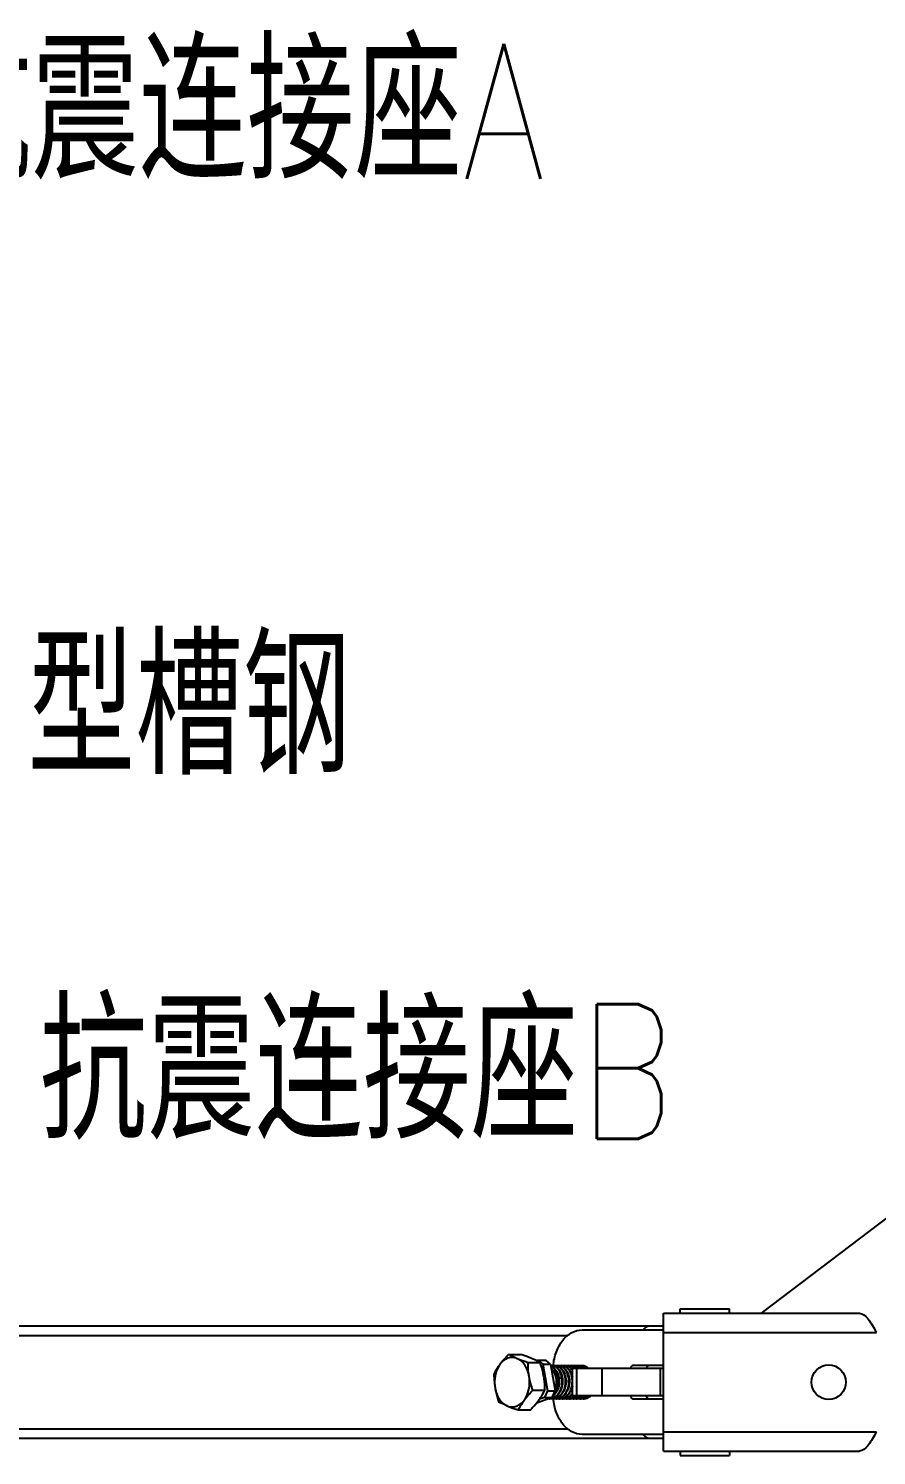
# Model space of a CAD drawing. Extents: x 1382187 to 1725648, y 860327 to 1571294.
# Drawn here: x 1536997 to 1539516, y 1227635 to 1231873 of the extents above; entities that cross this region are included whole.
import ezdxf

# ---------------------------------------------------------------- set-up
doc = ezdxf.new("R2010")
doc.units = 0
doc.header["$LTSCALE"] = 1000
doc.header["$MEASUREMENT"] = 0
doc.layers.add('W_DIM', color=4, linetype='Continuous')
doc.styles.get("Standard").update_dxf_attribs({"font": 'gbenor.shx', "bigfont": 'gbcbig.shx'})
doc.styles.add('wwp100', font='txt.shx', dxfattribs={"width": 0.7, "height": 400, "bigfont": 'hztxt.shx'})
doc.dimstyles.get("Standard").update_dxf_attribs({"dimtxt": 0.18, "dimasz": 0.18, "dimexe": 0.18, "dimexo": 0.0625, "dimgap": 0.09, "dimtad": 0, "dimtih": 1, "dimtoh": 1, "dimdec": 4, "dimzin": 0, "dimdsep": 46, "dimtxsty": 'Standard', "dimcen": 0.09, "dimadec": 0, "dimazin": 0, "dimtfac": 1, "dimtdec": 4, "dimtofl": 0, "dimtmove": 0, "dimatfit": 3, "dimfxl": 0, "dimtolj": 1, "dimtzin": 0, "dimarcsym": 0})

msp = doc.modelspace()

# ---------------------------------------------------------------- linework, layer by layer
for p, q in [((1538883, 1227648.6), (1538883, 1228057.5)), ((1538883, 1228057.5), (1539465.4, 1228057.5)), ((1538932, 1228057.5), (1538932, 1228070.7)), ((1538932, 1228070.7), (1539079.2, 1228070.7)), ((1539079.2, 1228057.5), (1539079.2, 1228070.7)), ((1536429.1, 1228020.7), (1538883, 1228020.7)), ((1538641.3, 1228008.4), (1538883, 1228008.4)), ((1538883, 1228000.2), (1539515.5, 1228000.2)), ((1536550, 1227992), (1538598.5, 1227992)), ((1538422.5, 1227935.5), (1538458.4, 1227935.5)), ((1538480.2, 1227911.9), (1538516.1, 1227911.9)), ((1538505.8, 1227917.2), (1538510, 1227918.6)), ((1538510, 1227918.6), (1538524, 1227906.7)), ((1538510, 1227918.6), (1538533.1, 1227918.6)), ((1538547.1, 1227906.7), (1538533.1, 1227918.6)), ((1538524, 1227906.7), (1538537.9, 1227827.3)), ((1538524, 1227906.7), (1538547.1, 1227906.7)), ((1538547.1, 1227906.7), (1538561, 1227827.3)), ((1538580.9, 1227866.2), (1538572.4, 1227864.1)), ((1538612, 1227893.9), (1538612, 1227812.1)), ((1538883, 1227893.9), (1538612, 1227893.9)), ((1538624, 1227893.9), (1538624, 1227812.1)), ((1538699.6, 1227893.9), (1538699.6, 1227812.1)), ((1538883, 1227902.1), (1538791.7, 1227902.1)), ((1538873, 1227893.9), (1538873, 1227812.1)), ((1538494.7, 1227829.4), (1538530.5, 1227829.4)), ((1538537.9, 1227827.3), (1538529.4, 1227807.5)), ((1538537.9, 1227827.3), (1538561, 1227827.3)), ((1538552.5, 1227807.5), (1538561, 1227827.3)), ((1538552.5, 1227807.5), (1538505.7, 1227791.1)), ((1538529.4, 1227807.5), (1538514.1, 1227802.1)), ((1538529.4, 1227807.5), (1538552.5, 1227807.5)), ((1538883, 1227812.1), (1538612, 1227812.1)), ((1538791.7, 1227804), (1538883, 1227804)), ((1538451.4, 1227770.5), (1538487.2, 1227770.5)), ((1536550, 1227714), (1538598.5, 1227714)), ((1538883, 1227697.6), (1538641.3, 1227697.6)), ((1538883, 1227705.8), (1539515.5, 1227705.8)), ((1538883, 1227685.4), (1536429.1, 1227685.4)), ((1538883, 1227648.6), (1539465.4, 1227648.6)), ((1538932, 1227648.6), (1538932, 1227635.4)), ((1538932, 1227635.4), (1539079.2, 1227635.4)), ((1539079.2, 1227648.6), (1539079.2, 1227635.4))]:
    msp.add_line(p, q)
msp.add_circle((1539373.6, 1227853), 51.1)
for centre, radius, start, end in [((1539228.1, 1227847.4), 325.5, 27.9978, 29.2622), ((1538549.6, 1227879.7), 22.3, 86.7845, 94.2112), ((1538559.7, 1227879.5), 22.6, 90.0498, 101.0645), ((1538559.7, 1227879.7), 22.3, 86.7743, 90.0077), ((1538569.8, 1227879.5), 22.6, 90.0384, 101.0179), ((1538569.8, 1227879.7), 22.3, 86.7856, 89.9966), ((1538507, 1227855.6), 65.9, 7.4386, 9.2614), ((1538519.3, 1227855.8), 53.8, 10.5055, 11.18), ((1538518.8, 1227855.7), 54.3, 8.9052, 10.5042), ((1538579.9, 1227879.5), 22.6, 90.049, 100.9954), ((1538579.9, 1227879.7), 22.3, 86.7801, 90.0075), ((1538590.1, 1227879.5), 22.6, 90.0437, 101.062), ((1538590.1, 1227879.7), 22.3, 86.7795, 90.0015), ((1538600.2, 1227879.5), 22.6, 90.0437, 101.0051), ((1538600.2, 1227879.7), 22.3, 86.7867, 90.0021), ((1538549.1, 1227855.7), 54.3, 8.9818, 11.0323), ((1538610.3, 1227879.5), 22.6, 90.0497, 101.0016), ((1538585.1, 1227869.3), 34.7, 42.2645, 48.752), ((1538610.3, 1227879.7), 22.3, 86.7769, 90.0081), ((1538582.8, 1227867.2), 37.8, 39.2284, 42.3075), ((1538620.4, 1227879.5), 22.6, 90.0405, 101.0531), ((1538595.9, 1227870), 33.7, 45.4702, 48.7951), ((1538620.4, 1227879.7), 22.3, 86.785, 89.9983), ((1538630.5, 1227879.5), 22.6, 90.049, 100.9977), ((1538606.1, 1227870), 33.7, 45.4659, 48.8093), ((1538630.5, 1227879.7), 22.3, 86.7894, 90.0075), ((1538640.7, 1227879.5), 22.6, 90.0526, 101.0446), ((1538616.2, 1227870), 33.7, 45.4871, 48.7938), ((1538640.6, 1227879.7), 22.3, 86.7735, 90.0108), ((1538626.3, 1227870), 33.7, 45.4665, 48.8015), ((1538538.7, 1227855.7), 54.6, 9.0333, 9.9567), ((1538535.3, 1227855.2), 58.1, 352.211, 352.5185), ((1538544.4, 1227831), 27.1, 266.5315, 270.0065), ((1538544.4, 1227831), 27, 270.0081, 272.8567), ((1538544.4, 1227831), 27, 272.8574, 275.2194), ((1538554.6, 1227831.1), 27.1, 260.1078, 269.9722), ((1538543.9, 1227833.1), 29.3, 288.4202, 290.7394), ((1538545.4, 1227832.5), 28.6, 285.8298, 288.459), ((1538554.6, 1227830.8), 26.9, 269.9973, 272.6949), ((1538564.8, 1227831.1), 27.1, 260.0711, 269.9827), ((1538554.1, 1227833), 29.1, 288.4602, 290.6746), ((1538555.6, 1227832.5), 28.6, 285.9611, 288.4587), ((1538564.8, 1227830.8), 26.9, 270.008, 272.693), ((1538564.8, 1227830.9), 26.9, 272.6938, 275.2451), ((1538574.9, 1227831), 27.1, 260.1504, 269.9814), ((1538564.2, 1227833), 29.1, 288.4602, 290.6754), ((1538565.7, 1227832.5), 28.6, 285.9619, 288.4587), ((1538574.9, 1227830.8), 26.9, 270.0063, 272.6857), ((1538585, 1227831), 27.1, 260.395, 269.9755), ((1538574.4, 1227833), 29.1, 288.4602, 290.6741), ((1538575.8, 1227832.5), 28.6, 285.9641, 288.119), ((1538575.7, 1227832.7), 28.8, 288.117, 288.456), ((1538585, 1227830.8), 26.9, 270.0004, 272.6959), ((1538595.1, 1227831.1), 27.1, 260.0747, 269.9827), ((1538584.5, 1227833), 29.1, 288.4603, 290.6749), ((1538585.9, 1227832.5), 28.6, 285.9612, 288.4587), ((1538595.1, 1227830.8), 26.9, 270.008, 272.6878), ((1538595.1, 1227830.9), 26.9, 272.6886, 275.2518), ((1538605.2, 1227831), 27.1, 260.141, 269.976), ((1538594.6, 1227833), 29.1, 288.4602, 290.6747), ((1538596, 1227832.5), 28.6, 285.9616, 288.4587), ((1538605.2, 1227830.8), 26.9, 270.0011, 272.692), ((1538615.4, 1227831.1), 27.1, 260.0816, 269.9797), ((1538590.4, 1227840), 37.3, 307.6353, 311.5837), ((1538604.7, 1227833), 29.1, 288.4602, 290.6743), ((1538606.2, 1227832.5), 28.6, 285.9612, 288.4587), ((1538615.4, 1227830.8), 26.9, 270.005, 272.6978), ((1538615.3, 1227830.9), 26.9, 272.6985, 275.2581), ((1538625.5, 1227831), 27.1, 260.1633, 269.9862), ((1538614.8, 1227833), 29.1, 288.4603, 290.6751), ((1538616.3, 1227832.5), 28.6, 285.9624, 288.4588), ((1538600.1, 1227840.5), 37.9, 309.969, 311.5624), ((1538601.7, 1227840.2), 37.5, 308.3867, 311.6033), ((1538625.5, 1227830.8), 26.9, 270.011, 272.6839), ((1538635.6, 1227831.1), 27.1, 260.1241, 269.9724), ((1538625, 1227833), 29.1, 288.4602, 290.6742), ((1538626.4, 1227832.5), 28.6, 285.9615, 288.4587), ((1538635.6, 1227830.8), 26.9, 269.9975, 272.695), ((1538645.7, 1227831.1), 27.1, 260.0725, 269.9827), ((1538635.1, 1227833), 29.1, 288.4602, 290.6744), ((1538636.5, 1227832.5), 28.6, 285.9611, 288.4587), ((1538645.7, 1227830.8), 26.9, 270.008, 272.6973), ((1538645.7, 1227830.9), 26.9, 272.6981, 275.2477), ((1538645.2, 1227833), 29.1, 288.4603, 290.6754), ((1538646.6, 1227832.5), 28.6, 285.9619, 288.4588), ((1538640.4, 1227840.8), 38.3, 311.2696, 311.5925), ((1538641.9, 1227840.4), 37.9, 309.7045, 311.528), ((1539228.1, 1227858.6), 325.5, 330.7378, 332.0022)]:
    msp.add_arc(centre, radius, start, end)
for points, knots in [([(1539465.4, 1228057.5), (1539474.6, 1228057.5), (1539488.4, 1228044.9), (1539501, 1228025.9), (1539508.3, 1228013.2), (1539512.1, 1228006.5)], [0, 0, 0, 0, 0.388881, 0.673899, 1, 1, 1, 1]), ([(1538555.3, 1227901.5), (1538556.6, 1227915.8), (1538562.6, 1227943), (1538581.4, 1227978), (1538608.4, 1228002.2), (1538630.8, 1228008.4), (1538641.3, 1228008.4)], [0, 0, 0, 0, 0.288185, 0.553327, 0.788006, 1, 1, 1, 1]), ([(1538824.3, 1228008.5), (1538826, 1228011.9), (1538830.4, 1228017.9), (1538837.5, 1228020.7), (1538840.8, 1228020.7)], [0, 0, 0, 0, 0.538137, 1, 1, 1, 1]), ([(1538397.1, 1227906.1), (1538399, 1227908.6), (1538406.9, 1227918.9), (1538415.6, 1227928.5), (1538422.5, 1227935.5)], [0, 0, 0, 0, 0.240981, 1, 1, 1, 1]), ([(1538447.6, 1227923.7), (1538443.4, 1227925.5), (1538434.2, 1227927.5), (1538420.1, 1227925.2), (1538407.2, 1227917.8), (1538400.2, 1227910.3), (1538397.1, 1227906.1)], [0, 0, 0, 0, 0.238229, 0.47528, 0.726056, 1, 1, 1, 1]), ([(1538447.6, 1227923.7), (1538445.3, 1227924.7), (1538436.7, 1227928.3), (1538428.4, 1227932.3), (1538422.5, 1227935.5)], [0, 0, 0, 0, 0.275005, 1, 1, 1, 1]), ([(1538483.7, 1227870.7), (1538482.6, 1227876.8), (1538479.5, 1227888.4), (1538471.5, 1227904), (1538460.9, 1227916.3), (1538452.1, 1227921.9), (1538447.6, 1227923.7)], [0, 0, 0, 0, 0.27851, 0.540172, 0.780428, 1, 1, 1, 1]), ([(1538447.6, 1227923.7), (1538450.1, 1227922.7), (1538460.9, 1227918.5), (1538471.8, 1227914.7), (1538480.2, 1227911.9)], [0, 0, 0, 0, 0.233658, 1, 1, 1, 1]), ([(1538491, 1227923.7), (1538488.5, 1227924.7), (1538477.7, 1227929), (1538466.8, 1227932.7), (1538458.4, 1227935.5)], [0, 0, 0, 0, 0.233658, 1, 1, 1, 1]), ([(1538483.7, 1227870.7), (1538483.1, 1227874.1), (1538481, 1227887.8), (1538480.3, 1227901.6), (1538480.2, 1227911.9)], [0, 0, 0, 0, 0.254083, 1, 1, 1, 1]), ([(1538516.1, 1227911.9), (1538514.3, 1227912.9), (1538506.1, 1227917.2), (1538497.6, 1227921), (1538491, 1227923.7)], [0, 0, 0, 0, 0.226572, 1, 1, 1, 1]), ([(1538527.1, 1227870.7), (1538526.5, 1227874.2), (1538523.7, 1227888.1), (1538519.6, 1227901.8), (1538516.1, 1227911.9)], [0, 0, 0, 0, 0.248499, 1, 1, 1, 1]), ([(1538397.1, 1227906.1), (1538395.3, 1227903.6), (1538388.7, 1227894.2), (1538383, 1227884.2), (1538379.2, 1227876.6)], [0, 0, 0, 0, 0.263099, 1, 1, 1, 1]), ([(1538379.2, 1227876.6), (1538379.2, 1227873.2), (1538379.5, 1227859.4), (1538380.9, 1227845.6), (1538382.7, 1227835.4)], [0, 0, 0, 0, 0.246121, 1, 1, 1, 1]), ([(1538397.1, 1227906.1), (1538393.7, 1227901.4), (1538381.8, 1227879.9), (1538379.4, 1227853.7), (1538382.7, 1227835.4)], [0, 0, 0, 0, 0.235366, 1, 1, 1, 1]), ([(1538469.3, 1227800), (1538472.7, 1227804.6), (1538484.6, 1227826.1), (1538486.9, 1227852.3), (1538483.7, 1227870.7)], [0, 0, 0, 0, 0.235366, 1, 1, 1, 1]), ([(1538494.7, 1227829.4), (1538493.5, 1227832.8), (1538489.1, 1227846.3), (1538485.5, 1227860.2), (1538483.7, 1227870.7)], [0, 0, 0, 0, 0.251163, 1, 1, 1, 1]), ([(1538530.5, 1227829.4), (1538530.5, 1227832.8), (1538530.2, 1227846.6), (1538528.9, 1227860.4), (1538527.1, 1227870.7)], [0, 0, 0, 0, 0.246121, 1, 1, 1, 1]), ([(1538548.2, 1227900.8), (1538549, 1227900.5), (1538552.3, 1227899.2), (1538555.3, 1227897.2), (1538557.4, 1227895.4)], [0, 0, 0, 0, 0.241445, 1, 1, 1, 1]), ([(1538555.9, 1227814.9), (1538561.4, 1227820.9), (1538567.5, 1227832.6), (1538570.6, 1227849.2), (1538570.6, 1227862.4), (1538568.2, 1227874.9), (1538562.4, 1227888.7), (1538554.5, 1227897.2), (1538548.3, 1227900)], [0, 0, 0, 0, 0.255096, 0.39268, 0.530602, 0.663916, 0.788307, 1, 1, 1, 1]), ([(1538549.4, 1227894.2), (1538556.8, 1227887.1), (1538563.5, 1227871), (1538564.4, 1227849.3), (1538562.1, 1227837.8), (1538560.2, 1227832.4)], [0, 0, 0, 0, 0.470214, 0.736055, 1, 1, 1, 1]), ([(1538550.8, 1227902.1), (1538553.8, 1227902.1), (1538559.9, 1227900.8), (1538565.1, 1227897.4), (1538567.5, 1227895.4)], [0, 0, 0, 0, 0.482589, 1, 1, 1, 1]), ([(1538580.9, 1227866.2), (1538580.1, 1227871), (1538577.6, 1227880), (1538570.9, 1227891.5), (1538561.8, 1227899.6), (1538554.4, 1227901.8), (1538550.8, 1227902)], [0, 0, 0, 0, 0.290521, 0.554658, 0.788516, 1, 1, 1, 1]), ([(1538554.3, 1227805.8), (1538559.1, 1227807.6), (1538568.3, 1227814.2), (1538577.5, 1227829.1), (1538582.2, 1227847.1), (1538581.9, 1227859.9), (1538580.9, 1227866.2)], [0, 0, 0, 0, 0.217951, 0.46337, 0.729831, 1, 1, 1, 1]), ([(1538582.1, 1227866.5), (1538583.2, 1227860.1), (1538583.4, 1227846.9), (1538578.6, 1227828.5), (1538569, 1227813.5), (1538559.4, 1227807), (1538554.5, 1227805.4)], [0, 0, 0, 0, 0.271171, 0.538307, 0.783282, 1, 1, 1, 1]), ([(1538557.4, 1227895.4), (1538559.3, 1227893.7), (1538566.7, 1227885.5), (1538570.7, 1227874.6), (1538572, 1227866.2)], [0, 0, 0, 0, 0.227377, 1, 1, 1, 1]), ([(1538559, 1227880), (1538560.9, 1227876.5), (1538566.6, 1227860.9), (1538565.3, 1227842.8), (1538560.4, 1227831.1)], [0, 0, 0, 0, 0.239303, 1, 1, 1, 1]), ([(1538561, 1227902.1), (1538563.9, 1227902.1), (1538570, 1227900.8), (1538575.3, 1227897.4), (1538577.6, 1227895.4)], [0, 0, 0, 0, 0.482586, 1, 1, 1, 1]), ([(1538564.4, 1227805.8), (1538568.7, 1227807.4), (1538577, 1227813), (1538585.9, 1227825.8), (1538591.3, 1227841.6), (1538592.5, 1227858.6), (1538589.7, 1227875), (1538583.1, 1227889), (1538573.3, 1227898.9), (1538564.9, 1227901.8), (1538561, 1227902)], [0, 0, 0, 0, 0.11422, 0.241557, 0.38018, 0.523371, 0.662464, 0.789655, 0.901082, 1, 1, 1, 1]), ([(1538577.6, 1227895.4), (1538583.8, 1227890), (1538590.4, 1227877.9), (1538593.5, 1227860.4), (1538593, 1227846), (1538589.7, 1227832.2), (1538583.6, 1227820.1), (1538575.3, 1227810.6), (1538568.2, 1227806.6), (1538564.6, 1227805.4)], [0, 0, 0, 0, 0.234995, 0.369193, 0.507415, 0.643708, 0.772808, 0.891506, 1, 1, 1, 1]), ([(1538567.5, 1227895.4), (1538569.4, 1227893.7), (1538576.8, 1227885.6), (1538580.7, 1227874.8), (1538582.1, 1227866.5)], [0, 0, 0, 0, 0.22749, 1, 1, 1, 1]), ([(1538571.1, 1227902.1), (1538574, 1227902.1), (1538580.2, 1227900.8), (1538585.4, 1227897.4), (1538587.8, 1227895.4)], [0, 0, 0, 0, 0.482586, 1, 1, 1, 1]), ([(1538574.5, 1227805.8), (1538578.8, 1227807.4), (1538587.2, 1227813), (1538596.1, 1227825.8), (1538601.4, 1227841.6), (1538602.6, 1227858.6), (1538599.8, 1227875), (1538593.2, 1227889), (1538583.4, 1227898.9), (1538575, 1227901.8), (1538571.1, 1227902)], [0, 0, 0, 0, 0.114222, 0.241564, 0.380183, 0.523375, 0.662466, 0.789658, 0.901085, 1, 1, 1, 1]), ([(1538587.8, 1227895.4), (1538593.9, 1227890), (1538600.5, 1227877.9), (1538603.6, 1227860.4), (1538603.2, 1227846), (1538599.8, 1227832.2), (1538593.8, 1227820.1), (1538585.4, 1227810.6), (1538578.3, 1227806.6), (1538574.7, 1227805.4)], [0, 0, 0, 0, 0.235001, 0.369196, 0.507414, 0.643709, 0.772807, 0.891505, 1, 1, 1, 1]), ([(1538581.2, 1227902.1), (1538584.1, 1227902.1), (1538590.3, 1227900.8), (1538595.5, 1227897.4), (1538597.9, 1227895.4)], [0, 0, 0, 0, 0.482588, 1, 1, 1, 1]), ([(1538612.1, 1227857.5), (1538611.9, 1227863.3), (1538610.2, 1227874.2), (1538603.6, 1227888.5), (1538593.8, 1227898.8), (1538585.2, 1227901.8), (1538581.2, 1227902)], [0, 0, 0, 0, 0.291873, 0.559175, 0.79302, 1, 1, 1, 1]), ([(1538582, 1227867.3), (1538582.4, 1227865.2), (1538583.7, 1227856.8), (1538583.2, 1227848.1), (1538581.7, 1227841.8)], [0, 0, 0, 0, 0.246468, 1, 1, 1, 1]), ([(1538591.3, 1227902.1), (1538594.3, 1227902.1), (1538600.4, 1227900.8), (1538605.6, 1227897.4), (1538608, 1227895.4)], [0, 0, 0, 0, 0.482585, 1, 1, 1, 1]), ([(1538612.1, 1227889.4), (1538609.5, 1227893), (1538603.5, 1227899), (1538595.2, 1227901.8), (1538591.3, 1227902)], [0, 0, 0, 0, 0.52908, 1, 1, 1, 1]), ([(1538597.9, 1227895.4), (1538599.6, 1227893.8), (1538606.7, 1227886.2), (1538610.6, 1227876), (1538612.2, 1227868.2)], [0, 0, 0, 0, 0.228177, 1, 1, 1, 1]), ([(1538601.4, 1227902.1), (1538604.4, 1227902.1), (1538610.5, 1227900.8), (1538615.7, 1227897.4), (1538618.1, 1227895.4)], [0, 0, 0, 0, 0.482586, 1, 1, 1, 1]), ([(1538618.3, 1227894), (1538615.9, 1227896.3), (1538610.7, 1227900.2), (1538604.5, 1227901.9), (1538601.4, 1227902)], [0, 0, 0, 0, 0.520001, 1, 1, 1, 1]), ([(1538628.4, 1227894), (1538626.1, 1227896.3), (1538620.9, 1227900.2), (1538614.6, 1227901.9), (1538611.5, 1227902)], [0, 0, 0, 0, 0.520002, 1, 1, 1, 1]), ([(1538611.6, 1227902.1), (1538614.5, 1227902.1), (1538620.6, 1227900.8), (1538625.9, 1227897.4), (1538628.2, 1227895.4)], [0, 0, 0, 0, 0.482587, 1, 1, 1, 1]), ([(1538621.7, 1227902.1), (1538624.6, 1227902.1), (1538630.8, 1227900.8), (1538636, 1227897.4), (1538638.3, 1227895.4)], [0, 0, 0, 0, 0.482583, 1, 1, 1, 1]), ([(1538638.5, 1227894), (1538636.2, 1227896.3), (1538631, 1227900.2), (1538624.7, 1227901.9), (1538621.7, 1227902)], [0, 0, 0, 0, 0.52002, 1, 1, 1, 1]), ([(1538631.8, 1227902.1), (1538634.7, 1227902.1), (1538640.9, 1227900.8), (1538646.1, 1227897.4), (1538648.5, 1227895.4)], [0, 0, 0, 0, 0.482588, 1, 1, 1, 1]), ([(1538648.6, 1227894), (1538646.3, 1227896.3), (1538641.1, 1227900.2), (1538634.8, 1227901.9), (1538631.8, 1227902)], [0, 0, 0, 0, 0.519993, 1, 1, 1, 1]), ([(1538641.9, 1227902.1), (1538645.1, 1227902.1), (1538651.9, 1227900.5), (1538657.5, 1227896.5), (1538660, 1227894)], [0, 0, 0, 0, 0.479607, 1, 1, 1, 1]), ([(1538658.8, 1227894), (1538656.4, 1227896.3), (1538651.2, 1227900.2), (1538644.9, 1227901.9), (1538641.9, 1227902)], [0, 0, 0, 0, 0.520009, 1, 1, 1, 1]), ([(1538791.7, 1227902.1), (1538790.1, 1227902.1), (1538786.7, 1227899.6), (1538785.9, 1227895.9), (1538785.9, 1227893.9)], [0, 0, 0, 0, 0.440239, 1, 1, 1, 1]), ([(1538832.2, 1227893.9), (1538832.2, 1227895.9), (1538832.9, 1227899.6), (1538836.4, 1227902.1), (1538837.9, 1227902.1)], [0, 0, 0, 0, 0.559761, 1, 1, 1, 1]), ([(1538382.7, 1227835.4), (1538383.3, 1227831.9), (1538386.1, 1227817.9), (1538390.1, 1227804.2), (1538393.6, 1227794.1)], [0, 0, 0, 0, 0.248499, 1, 1, 1, 1]), ([(1538382.7, 1227835.4), (1538383.7, 1227829.3), (1538386.9, 1227817.6), (1538394.8, 1227802), (1538405.4, 1227789.7), (1538414.2, 1227784.2), (1538418.7, 1227782.3)], [0, 0, 0, 0, 0.27851, 0.540172, 0.780428, 1, 1, 1, 1]), ([(1538469.3, 1227800), (1538471.1, 1227802.5), (1538479, 1227812.8), (1538487.8, 1227822.4), (1538494.7, 1227829.4)], [0, 0, 0, 0, 0.240981, 1, 1, 1, 1]), ([(1538512.6, 1227800), (1538514.4, 1227802.4), (1538521, 1227811.8), (1538526.8, 1227821.8), (1538530.5, 1227829.4)], [0, 0, 0, 0, 0.263099, 1, 1, 1, 1]), ([(1538572.3, 1227864.1), (1538573.7, 1227854), (1538572, 1227834), (1538561.3, 1227816.3), (1538554, 1227810.6)], [0, 0, 0, 0, 0.526254, 1, 1, 1, 1]), ([(1538572.4, 1227864.1), (1538572.7, 1227862.3), (1538573.5, 1227855), (1538572.9, 1227847.6), (1538571.6, 1227842.2)], [0, 0, 0, 0, 0.247915, 1, 1, 1, 1]), ([(1538584.7, 1227805.8), (1538588.7, 1227807.3), (1538596.5, 1227812.4), (1538605.2, 1227824), (1538610.7, 1227838.5), (1538612.1, 1227849.2), (1538612.1, 1227854.6)], [0, 0, 0, 0, 0.218898, 0.461373, 0.725247, 1, 1, 1, 1]), ([(1538612.2, 1227842.3), (1538611.3, 1227837.9), (1538608.9, 1227829.6), (1538602.8, 1227818.7), (1538594.8, 1227810.2), (1538588.2, 1227806.5), (1538584.9, 1227805.4)], [0, 0, 0, 0, 0.276521, 0.537648, 0.778453, 1, 1, 1, 1]), ([(1538592.7, 1227864.2), (1538592.9, 1227862.9), (1538593.5, 1227857.4), (1538593.4, 1227851.8), (1538592.9, 1227847.7)], [0, 0, 0, 0, 0.247252, 1, 1, 1, 1]), ([(1538602.8, 1227864.2), (1538603.1, 1227862.4), (1538603.8, 1227855.4), (1538603.3, 1227848.1), (1538602.1, 1227842.9)], [0, 0, 0, 0, 0.247797, 1, 1, 1, 1]), ([(1538418.7, 1227782.3), (1538416.4, 1227783.3), (1538407.9, 1227786.9), (1538399.5, 1227790.9), (1538393.6, 1227794.1)], [0, 0, 0, 0, 0.275005, 1, 1, 1, 1]), ([(1538418.7, 1227782.3), (1538423, 1227780.6), (1538432.1, 1227778.5), (1538446.2, 1227780.9), (1538459.2, 1227788.3), (1538466.1, 1227795.7), (1538469.3, 1227800)], [0, 0, 0, 0, 0.238229, 0.47528, 0.726056, 1, 1, 1, 1]), ([(1538418.7, 1227782.3), (1538421.2, 1227781.3), (1538432, 1227777.1), (1538442.9, 1227773.3), (1538451.4, 1227770.5)], [0, 0, 0, 0, 0.233658, 1, 1, 1, 1]), ([(1538469.3, 1227800), (1538467.5, 1227797.5), (1538460.9, 1227788.1), (1538455.1, 1227778.1), (1538451.4, 1227770.5)], [0, 0, 0, 0, 0.263099, 1, 1, 1, 1]), ([(1538487.2, 1227770.5), (1538489.6, 1227772.9), (1538498.5, 1227782.3), (1538506.9, 1227792.2), (1538512.6, 1227800)], [0, 0, 0, 0, 0.257895, 1, 1, 1, 1]), ([(1538641.3, 1227697.6), (1538630.9, 1227697.6), (1538608.5, 1227703.8), (1538581.6, 1227727.9), (1538562.7, 1227762.7), (1538556.7, 1227789.8), (1538555.4, 1227804)], [0, 0, 0, 0, 0.212085, 0.446759, 0.711828, 1, 1, 1, 1]), ([(1538594.8, 1227805.8), (1538598.2, 1227807), (1538604.8, 1227811.1), (1538609.9, 1227816.9), (1538612.1, 1227820.2)], [0, 0, 0, 0, 0.478395, 1, 1, 1, 1]), ([(1538612.1, 1227818.4), (1538609.8, 1227815.3), (1538604.7, 1227810), (1538598.3, 1227806.5), (1538595, 1227805.4)], [0, 0, 0, 0, 0.520421, 1, 1, 1, 1]), ([(1538604.9, 1227805.8), (1538605.6, 1227806), (1538608.6, 1227807.3), (1538611.3, 1227809), (1538613.2, 1227810.5)], [0, 0, 0, 0, 0.244171, 1, 1, 1, 1]), ([(1538616.5, 1227812.1), (1538615.6, 1227811.3), (1538612.2, 1227808.6), (1538608.2, 1227806.4), (1538605.1, 1227805.4)], [0, 0, 0, 0, 0.259878, 1, 1, 1, 1]), ([(1538615, 1227805.8), (1538615.9, 1227806.1), (1538619.3, 1227807.5), (1538622.4, 1227809.6), (1538624.5, 1227811.4)], [0, 0, 0, 0, 0.243219, 1, 1, 1, 1]), ([(1538625, 1227810.8), (1538624.2, 1227810.2), (1538621.2, 1227808), (1538617.8, 1227806.3), (1538615.2, 1227805.4)], [0, 0, 0, 0, 0.258068, 1, 1, 1, 1]), ([(1538625.1, 1227805.8), (1538626, 1227806.1), (1538629.8, 1227807.7), (1538633.2, 1227810.1), (1538635.5, 1227812.1)], [0, 0, 0, 0, 0.242544, 1, 1, 1, 1]), ([(1538636.7, 1227812.1), (1538635.8, 1227811.3), (1538632.4, 1227808.6), (1538628.4, 1227806.4), (1538625.3, 1227805.4)], [0, 0, 0, 0, 0.259876, 1, 1, 1, 1]), ([(1538635.2, 1227805.8), (1538636.2, 1227806.1), (1538639.9, 1227807.7), (1538643.3, 1227810.1), (1538645.6, 1227812.1)], [0, 0, 0, 0, 0.242552, 1, 1, 1, 1]), ([(1538646.8, 1227812.1), (1538646, 1227811.3), (1538642.5, 1227808.6), (1538638.6, 1227806.4), (1538635.4, 1227805.4)], [0, 0, 0, 0, 0.25988, 1, 1, 1, 1]), ([(1538645.4, 1227805.8), (1538646.3, 1227806.1), (1538650, 1227807.7), (1538653.4, 1227810.1), (1538655.7, 1227812.1)], [0, 0, 0, 0, 0.242549, 1, 1, 1, 1]), ([(1538656.9, 1227812.1), (1538656.1, 1227811.3), (1538652.6, 1227808.5), (1538648.7, 1227806.4), (1538645.6, 1227805.4)], [0, 0, 0, 0, 0.25985, 1, 1, 1, 1]), ([(1538655.5, 1227805.8), (1538656.4, 1227806.1), (1538660, 1227807.7), (1538663.4, 1227810), (1538665.7, 1227812)], [0, 0, 0, 0, 0.242679, 1, 1, 1, 1]), ([(1538666.1, 1227811.3), (1538665.3, 1227810.6), (1538662.1, 1227808.2), (1538658.5, 1227806.3), (1538655.7, 1227805.4)], [0, 0, 0, 0, 0.25881, 1, 1, 1, 1]), ([(1538785.9, 1227812.1), (1538785.9, 1227810.1), (1538786.7, 1227806.4), (1538790.1, 1227804), (1538791.7, 1227804)], [0, 0, 0, 0, 0.559761, 1, 1, 1, 1]), ([(1538837.9, 1227804), (1538836.4, 1227804), (1538832.9, 1227806.4), (1538832.2, 1227810.1), (1538832.2, 1227812.1)], [0, 0, 0, 0, 0.440239, 1, 1, 1, 1]), ([(1538840.8, 1227685.4), (1538837.5, 1227685.4), (1538830.4, 1227688.1), (1538826, 1227694.1), (1538824.3, 1227697.6)], [0, 0, 0, 0, 0.461863, 1, 1, 1, 1]), ([(1539512.1, 1227699.5), (1539508.3, 1227692.8), (1539501, 1227680.2), (1539488.4, 1227661.2), (1539474.6, 1227648.6), (1539465.4, 1227648.6)], [0, 0, 0, 0, 0.326101, 0.611119, 1, 1, 1, 1])]:
    msp.add_open_spline(points, degree=3, knots=knots)
for points in [[(1538553.2, 1227805), (1538550.8, 1227804.3), (1538548.3, 1227804), (1538545.8, 1227804)], [(1538546.9, 1227804.1), (1538549, 1227804.3), (1538551.1, 1227804.7), (1538553.2, 1227805.4)], [(1538555.9, 1227804), (1538558.4, 1227804.1), (1538561, 1227804.6), (1538563.4, 1227805.4)], [(1538563.4, 1227805), (1538561, 1227804.3), (1538558.4, 1227804), (1538555.9, 1227804)], [(1538573.5, 1227805), (1538571.1, 1227804.3), (1538568.6, 1227804), (1538566, 1227804)], [(1538567.2, 1227804.1), (1538569.3, 1227804.3), (1538571.4, 1227804.7), (1538573.5, 1227805.4)], [(1538576.1, 1227804), (1538578.7, 1227804.1), (1538581.2, 1227804.6), (1538583.6, 1227805.4)], [(1538583.7, 1227805), (1538581.2, 1227804.3), (1538578.7, 1227804), (1538576.1, 1227804)], [(1538586.3, 1227804), (1538588.8, 1227804.1), (1538591.3, 1227804.6), (1538593.7, 1227805.4)], [(1538593.8, 1227805), (1538591.3, 1227804.3), (1538588.8, 1227804), (1538586.3, 1227804)], [(1538603.9, 1227805), (1538601.5, 1227804.3), (1538598.9, 1227804), (1538596.4, 1227804)], [(1538597.6, 1227804.1), (1538599.7, 1227804.3), (1538601.8, 1227804.7), (1538603.8, 1227805.4)], [(1538606.5, 1227804), (1538609, 1227804.1), (1538611.6, 1227804.6), (1538613.9, 1227805.4)], [(1538614, 1227805), (1538611.6, 1227804.3), (1538609, 1227804), (1538606.5, 1227804)], [(1538624.1, 1227805), (1538621.7, 1227804.3), (1538619.2, 1227804), (1538616.6, 1227804)], [(1538617.8, 1227804.1), (1538619.9, 1227804.3), (1538622, 1227804.7), (1538624.1, 1227805.4)], [(1538626.7, 1227804), (1538629.3, 1227804.1), (1538631.8, 1227804.6), (1538634.2, 1227805.4)], [(1538634.3, 1227805), (1538631.8, 1227804.3), (1538629.3, 1227804), (1538626.7, 1227804)], [(1538636.9, 1227804), (1538639.4, 1227804.1), (1538641.9, 1227804.6), (1538644.3, 1227805.4)], [(1538644.4, 1227805), (1538641.9, 1227804.3), (1538639.4, 1227804), (1538636.9, 1227804)], [(1538654.5, 1227805), (1538652.1, 1227804.3), (1538649.5, 1227804), (1538647, 1227804)], [(1538648.2, 1227804.1), (1538650.3, 1227804.3), (1538652.4, 1227804.7), (1538654.4, 1227805.4)]]:
    msp.add_open_spline(points, degree=3)

# ---------------------------------------------------------------- texts
at = {"layer": 'W_DIM', "color": 7, "style": 'wwp100', "width": 0.8}
for s, p in [('抗震连接座A', (1536684.7, 1231427.3)), ('C型槽钢', (1536705.6, 1229658.5)), ('抗震连接座B', (1537029.5, 1228575.7))]:
    msp.add_text(s, height=400, dxfattribs=at).set_placement(p)

# ---------------------------------------------------------------- leaders
msp.add_leader([(1539174.2, 1228057.5), (1539975.5, 1228666.7)], dimstyle='Standard', override={"dimgap": 20})

doc.saveas('drawing.dxf')
